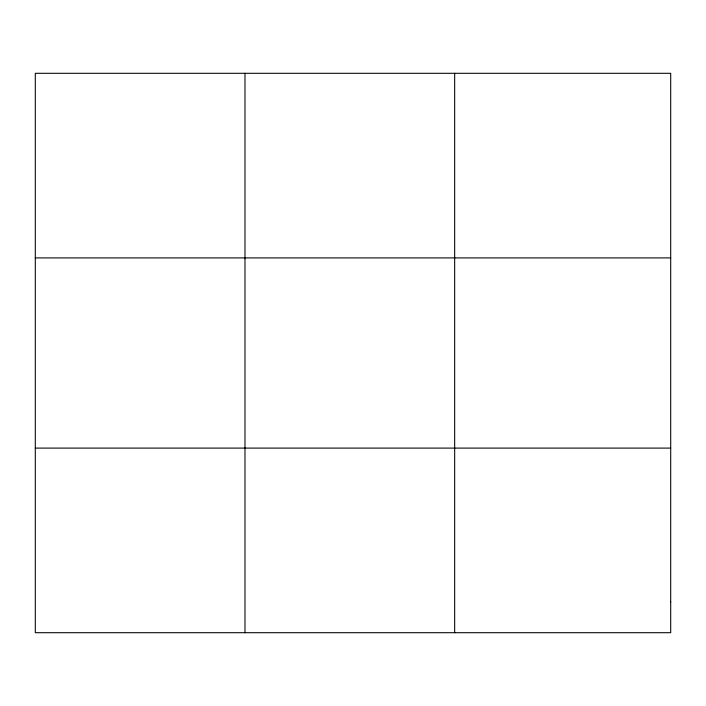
<?xml version="1.0" encoding="UTF-8"?>
<svg xmlns="http://www.w3.org/2000/svg" width="706" height="706" viewBox="0 0 706 706"><rect width="100%" height="100%" fill="white"/><g stroke="black" fill="none" stroke-linecap="round" stroke-linejoin="round"><path stroke-width="1.06" d="M244.982 632.7L244.982 73.3M454.664 632.7L454.664 73.3M35.3 257.902L670.7 257.902M35.3 448.098L670.7 448.098M670.7 601.936L670.7 632.7L35.3 632.7L35.3 73.3L670.7 73.3L670.7 601.936"/></g></svg>
